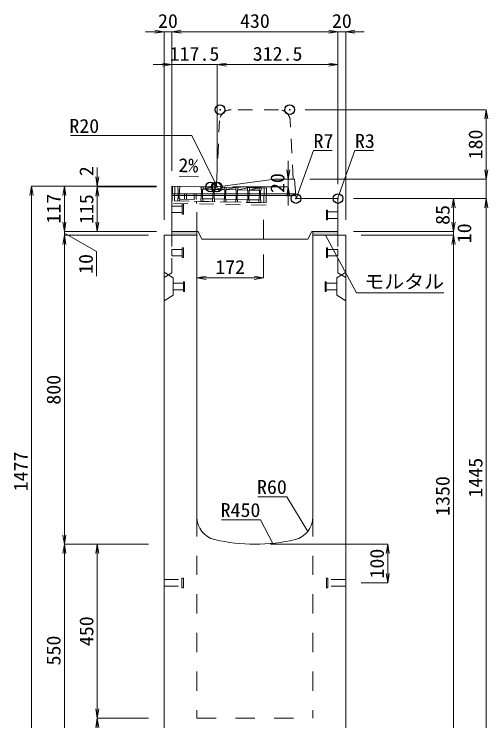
# Model space of a CAD drawing. Units: millimetres at full size. Extents: x -1809 to 57027, y -20349 to 17321.
# Drawn here: x 21277 to 22503, y -8903 to -7074 of the extents above; entities that cross this region are included whole.
import ezdxf
from ezdxf.enums import TextEntityAlignment as Align

# ---------------------------------------------------------------- set-up
doc = ezdxf.new("R2010")
doc.units = ezdxf.units.MM
doc.header["$LTSCALE"] = 50
doc.header["$PDMODE"] = 32
doc.header["$PDSIZE"] = 25
doc.linetypes.add('USER1', pattern=[2, 1, -1])
doc.linetypes.add('USER2', pattern=[1.35, 0.75, -0.6])
for name, color, linetype, lineweight in [('インサート', 3, 'USER2', 9), ('グレーチング', 7, 'USER2', 9), ('モルタル', 7, 'Continuous', 9), ('受枠', 3, 'USER2', 9), ('寸法線', 7, 'Continuous', 13), ('引出線', 4, 'Continuous', 13), ('本体', 2, 'Continuous', 13), ('目地', 132, 'Continuous', 9)]:
    doc.layers.add(name, color=color, linetype=linetype, lineweight=lineweight)
doc.layers.add('作業エリア', color=11, linetype='Continuous')
doc.styles.add('ＭＳ 明朝', font='')
doc.styles.get('ＭＳ 明朝').set_extended_font_data('MS Mincho')

# ---------------------------------------------------------------- blocks, each defined once
blk = doc.blocks.new('open_arrow')
at = {"color": 0, "linetype": 'Continuous', "lineweight": -2}
blk.add_lwpolyline([(7.5, 1.25), (0, 0), (7.5, -1.25)], dxfattribs=at)

msp = doc.modelspace()

# ---------------------------------------------------------------- hatches: boundary and pattern name
at = {"layer": 'モルタル'}
for points in [[(21750, -7646.05), (21750, -7636.05), (21685, -7636.05), (21685, -7646.05)], [(22115, -7646.05), (22115, -7636.05), (22050, -7636.05), (22050, -7646.05)]]:
    msp.add_hatch(color=256, dxfattribs=at).paths.add_polyline_path(points)

# ---------------------------------------------------------------- linework, layer by layer
at = {"layer": 'インサート'}
for p, q in [((21685, -7570.55), (21712, -7570.55)), ((21685, -7570.55), (21685, -7587.55)), ((21715, -7566.55), (21712, -7566.55)), ((21712, -7566.55), (21712, -7591.55)), ((21715, -7591.55), (21715, -7566.55)), ((21685, -7587.55), (21712, -7587.55)), ((21712, -7591.55), (21715, -7591.55)), ((22085, -7581.55), (22088, -7581.55)), ((22085, -7606.55), (22085, -7581.55)), ((22088, -7581.55), (22088, -7606.55)), ((22115, -7585.55), (22088, -7585.55)), ((22115, -7585.55), (22115, -7602.55)), ((22088, -7606.55), (22085, -7606.55)), ((22115, -7602.55), (22088, -7602.55)), ((21685, -7682.55), (21712, -7682.55)), ((21685, -7682.55), (21685, -7699.55)), ((21715, -7678.55), (21712, -7678.55)), ((21712, -7678.55), (21712, -7703.55)), ((21715, -7703.55), (21715, -7678.55)), ((22085, -7678.55), (22088, -7678.55)), ((22085, -7703.55), (22085, -7678.55)), ((22088, -7678.55), (22088, -7703.55)), ((22115, -7682.55), (22088, -7682.55)), ((22115, -7682.55), (22115, -7699.55)), ((21685, -7699.55), (21712, -7699.55)), ((22115, -7699.55), (22088, -7699.55)), ((21712, -7703.55), (21715, -7703.55)), ((22088, -7703.55), (22085, -7703.55)), ((21688.2, -7770.55), (21715.2, -7770.55)), ((21688.2, -7770.55), (21688.2, -7787.55)), ((21718.2, -7766.55), (21715.2, -7766.55)), ((21715.2, -7766.55), (21715.2, -7791.55)), ((21718.2, -7791.55), (21718.2, -7766.55)), ((22081.8, -7766.55), (22084.8, -7766.55)), ((22081.8, -7791.55), (22081.8, -7766.55)), ((22084.8, -7766.55), (22084.8, -7791.55)), ((22111.8, -7770.55), (22084.8, -7770.55)), ((22111.8, -7770.55), (22111.8, -7787.55)), ((21688.2, -7787.55), (21715.2, -7787.55)), ((21715.2, -7791.55), (21718.2, -7791.55)), ((22084.8, -7791.55), (22081.8, -7791.55)), ((22111.8, -7787.55), (22084.8, -7787.55)), ((21665, -8537.55), (21711, -8537.55)), ((21665, -8554.55), (21665, -8537.55)), ((21711, -8558.55), (21711, -8533.55)), ((21711, -8533.55), (21715, -8533.55)), ((21715, -8558.55), (21715, -8533.55)), ((22085, -8533.55), (22089, -8533.55)), ((22085, -8533.55), (22085, -8558.55)), ((22089, -8533.55), (22089, -8558.55)), ((22135, -8537.55), (22089, -8537.55)), ((22135, -8537.55), (22135, -8554.55)), ((21665, -8554.55), (21711, -8554.55)), ((21715, -8558.55), (21711, -8558.55)), ((22089, -8558.55), (22085, -8558.55)), ((22135, -8554.55), (22089, -8554.55))]:
    msp.add_line(p, q, dxfattribs=at)
at = {"layer": 'グレーチング'}
for p, q in [((21701, -7519.37), (21700.88, -7525.37)), ((21700.88, -7525.37), (21701.86, -7526.39)), ((21915.95, -7523.67), (21701, -7519.37)), ((21701.86, -7526.39), (21701.38, -7550.39)), ((21704.86, -7526.45), (21704.38, -7550.45)), ((21705.88, -7525.47), (21704.86, -7526.45)), ((21706, -7519.47), (21705.88, -7525.47)), ((21760.98, -7520.57), (21760.86, -7526.57)), ((21760.86, -7526.57), (21761.84, -7527.59)), ((21761.84, -7527.59), (21761.36, -7551.59)), ((21764.84, -7527.65), (21764.36, -7551.65)), ((21765.86, -7526.67), (21764.84, -7527.65)), ((21765.98, -7520.67), (21765.86, -7526.67)), ((21765.86, -7526.67), (21790.98, -7521.17)), ((21765.86, -7526.67), (21790.86, -7527.17)), ((21790.98, -7521.17), (21790.86, -7527.17)), ((21790.86, -7527.17), (21791.84, -7528.19)), ((21791.84, -7528.19), (21791.36, -7552.19)), ((21794.84, -7528.25), (21794.36, -7552.25)), ((21795.86, -7527.27), (21794.84, -7528.25)), ((21795.98, -7521.27), (21795.86, -7527.27)), ((21795.86, -7527.27), (21820.97, -7521.77)), ((21795.86, -7527.27), (21820.85, -7527.77)), ((21820.97, -7521.77), (21820.85, -7527.77)), ((21820.85, -7527.77), (21821.83, -7528.79)), ((21821.83, -7528.79), (21821.35, -7552.79)), ((21824.83, -7528.85), (21824.35, -7552.85)), ((21825.85, -7527.87), (21824.83, -7528.85)), ((21825.97, -7521.87), (21825.85, -7527.87)), ((21825.85, -7527.87), (21850.97, -7522.37)), ((21825.85, -7527.87), (21850.85, -7528.37)), ((21850.97, -7522.37), (21850.85, -7528.37)), ((21850.85, -7528.37), (21851.83, -7529.39)), ((21851.83, -7529.39), (21851.35, -7553.39)), ((21854.83, -7529.45), (21854.35, -7553.45)), ((21855.85, -7528.47), (21854.83, -7529.45)), ((21855.97, -7522.47), (21855.85, -7528.47)), ((21855.85, -7528.47), (21880.96, -7522.97)), ((21855.85, -7528.47), (21880.84, -7528.97)), ((21880.96, -7522.97), (21880.84, -7528.97)), ((21880.84, -7528.97), (21881.82, -7529.99)), ((21881.82, -7529.99), (21881.34, -7553.99)), ((21884.82, -7530.05), (21884.34, -7554.05)), ((21885.84, -7529.07), (21884.82, -7530.05)), ((21885.96, -7523.07), (21885.84, -7529.07)), ((21885.84, -7529.07), (21910.95, -7523.57)), ((21885.84, -7529.07), (21910.83, -7529.57)), ((21910.95, -7523.57), (21910.83, -7529.57)), ((21910.83, -7529.57), (21911.81, -7530.59)), ((21911.81, -7530.59), (21911.33, -7554.59)), ((21914.81, -7530.65), (21914.33, -7554.65)), ((21915.83, -7529.67), (21914.81, -7530.65)), ((21915.95, -7523.67), (21915.83, -7529.67)), ((21700.24, -7557.37), (21700.36, -7551.37)), ((21700.36, -7551.37), (21701.38, -7550.39)), ((21705.36, -7551.47), (21704.38, -7550.45)), ((21705.24, -7557.47), (21705.36, -7551.47)), ((21705.33, -7552.97), (21760.31, -7554.07)), ((21718.12, -7538.22), (21717.82, -7553.22)), ((21718.12, -7538.22), (21748.12, -7538.82)), ((21723.12, -7538.32), (21722.82, -7553.32)), ((21743.12, -7538.72), (21742.82, -7553.72)), ((21748.12, -7538.82), (21747.82, -7553.82)), ((21760.22, -7558.57), (21760.34, -7552.57)), ((21760.34, -7552.57), (21761.36, -7551.59)), ((21764.36, -7551.65), (21791.36, -7552.19)), ((21765.34, -7552.67), (21764.36, -7551.65)), ((21765.22, -7558.67), (21765.34, -7552.67)), ((21790.22, -7559.17), (21790.34, -7553.17)), ((21790.34, -7553.17), (21791.36, -7552.19)), ((21795.34, -7553.27), (21794.36, -7552.25)), ((21794.36, -7552.25), (21821.35, -7552.79)), ((21795.22, -7559.27), (21795.34, -7553.27)), ((21820.21, -7559.77), (21820.33, -7553.77)), ((21820.33, -7553.77), (21821.35, -7552.79)), ((21825.33, -7553.87), (21824.35, -7552.85)), ((21824.35, -7552.85), (21851.35, -7553.39)), ((21825.21, -7559.87), (21825.33, -7553.87)), ((21850.21, -7560.37), (21850.33, -7554.37)), ((21850.33, -7554.37), (21851.35, -7553.39)), ((21855.33, -7554.47), (21854.35, -7553.45)), ((21854.35, -7553.45), (21881.34, -7553.99)), ((21855.21, -7560.47), (21855.33, -7554.47)), ((21880.2, -7560.97), (21880.32, -7554.97)), ((21880.32, -7554.97), (21881.34, -7553.99)), ((21885.32, -7555.07), (21884.34, -7554.05)), ((21884.34, -7554.05), (21911.33, -7554.59)), ((21885.2, -7561.07), (21885.32, -7555.07)), ((21910.31, -7555.57), (21911.33, -7554.59)), ((21915.31, -7555.67), (21914.33, -7554.65)), ((21915.19, -7561.67), (21700.24, -7557.37)), ((21910.19, -7561.57), (21910.31, -7555.57)), ((21915.19, -7561.67), (21915.31, -7555.67))]:
    msp.add_line(p, q, dxfattribs=at)
at = {"layer": 'モルタル'}
for points in [[(21685, -7636.05), (21750, -7636.05), (21750, -7646.05), (21685, -7646.05)], [(22050, -7636.05), (22115, -7636.05), (22115, -7646.05), (22050, -7646.05)]]:
    msp.add_lwpolyline(points, close=True, dxfattribs=at)
at = {"layer": '作業エリア'}
for p in [(21810, -7321.05), (21990, -7321.05), (21785, -7521.05), (21800, -7521.05), (21802.5, -7521.05), (22006.25, -7551.05), (22115, -7551.05)]:
    msp.add_point(p, dxfattribs=at)
at = {"layer": '受枠'}
for p, q in [((21687, -7519.09), (21686.12, -7563.08)), ((21929.95, -7523.95), (21687, -7519.09)), ((21693, -7519.21), (21692.24, -7557.21)), ((21923.95, -7523.83), (21923.19, -7561.83)), ((21929.95, -7523.95), (21929.07, -7567.94)), ((21929.07, -7567.94), (21686.12, -7563.08)), ((21692.24, -7557.21), (21929.19, -7561.95)), ((21749.23, -7558.35), (21749.11, -7564.34))]:
    msp.add_line(p, q, dxfattribs=at)
at = {"layer": '寸法線'}
for p, q in [((21733, -7119.38), (21617, -7119.38)), ((21665, -7606.03), (21665, -7119.38)), ((21685, -7119.38), (22115, -7119.38)), ((21685, -7479.03), (21685, -7119.38)), ((21685, -7479.03), (21685, -7119.38)), ((22067, -7119.38), (22183, -7119.38)), ((22115, -7511.03), (22115, -7119.38)), ((22115, -7511.03), (22115, -7119.38)), ((22135, -7606.03), (22135, -7119.38)), ((21850.5, -7204.38), (21637, -7204.38)), ((21685, -7479.03), (21685, -7204.38)), ((22115, -7204.38), (21802.5, -7204.38)), ((21802.5, -7481.03), (21802.5, -7204.38)), ((21802.5, -7481.03), (21802.5, -7204.38)), ((22115, -7514.03), (22115, -7204.38)), ((22030.02, -7321.05), (22498.78, -7321.05)), ((22498.78, -7501.05), (22498.78, -7321.05)), ((21986.36, -7569.05), (21986.36, -7453.05)), ((22498.78, -7453.05), (22498.78, -7599.05)), ((21492.06, -7471.05), (21492.06, -7569.05)), ((21986.36, -7501.05), (21990.52, -7501.05)), ((22042.52, -7501.05), (22498.78, -7501.05)), ((22042.52, -7501.05), (22498.78, -7501.05)), ((21322.06, -8996.05), (21322.06, -7519.05)), ((21644.98, -7519.05), (21322.06, -7519.05)), ((21407.06, -7519.05), (21407.06, -7636.05)), ((21644.98, -7519.05), (21407.06, -7519.05)), ((21644.98, -7519.05), (21492.06, -7519.05)), ((21644.98, -7521.05), (21492.06, -7521.05)), ((21492.06, -7521.05), (21492.06, -7636.05)), ((21644.98, -7521.05), (21492.06, -7521.05)), ((21842.52, -7521.05), (21986.36, -7521.05)), ((22155.02, -7551.05), (22498.78, -7551.05)), ((22155.02, -7551.05), (22413.78, -7551.05)), ((22155.02, -7551.05), (22498.78, -7551.05)), ((22413.78, -7551.05), (22413.78, -7636.05)), ((22498.78, -7551.05), (22498.78, -8996.05)), ((21407.06, -7588.05), (21407.06, -7694.05)), ((22413.78, -7588.05), (22413.78, -7694.05)), ((21644.98, -7636.05), (21407.06, -7636.05)), ((21644.98, -7636.05), (21407.06, -7636.05)), ((21407.06, -7641.05), (21490.47, -7688.34)), ((21624.98, -7646.05), (21407.06, -7646.05)), ((21407.06, -7646.05), (21407.06, -8446.05)), ((21624.98, -7646.05), (21407.06, -7646.05)), ((21644.98, -7636.05), (21492.06, -7636.05)), ((22155.02, -7636.05), (22413.78, -7636.05)), ((22155.02, -7636.05), (22413.78, -7636.05)), ((22175.02, -7646.05), (22413.78, -7646.05)), ((22175.02, -7646.05), (22413.78, -7646.05)), ((22413.78, -7646.05), (22413.78, -8996.05)), ((21490.47, -7688.34), (21490.47, -7752.41)), ((21922, -7696.07), (21922, -7756.28)), ((21750, -7756.28), (21922, -7756.28)), ((21624.98, -8446.05), (21407.06, -8446.05)), ((21407.06, -8996.05), (21407.06, -8446.05)), ((21624.98, -8446.05), (21407.06, -8446.05)), ((21492.06, -8446.05), (21492.06, -8896.05)), ((21624.98, -8446.05), (21492.06, -8446.05)), ((21940.02, -8446.05), (22243.78, -8446.05)), ((22243.78, -8446.05), (22243.78, -8546.05)), ((22175.02, -8546.05), (22243.78, -8546.05)), ((21624.98, -8896.05), (21492.06, -8896.05)), ((21492.06, -8896.05), (21492.06, -8996.05)), ((21624.98, -8896.05), (21492.06, -8896.05))]:
    msp.add_line(p, q, dxfattribs=at)
at = {"layer": '引出線'}
for points in [[(21802.5, -7521.01), (21737.16, -7388.31), (21557.16, -7388.31), (21422.49, -7388.31)], [(22007.98, -7549.19), (22051.78, -7427.12), (22099.71, -7427.12)], [(22114.12, -7551.93), (22158.9, -7427.12), (22206.63, -7427.12)], [(21752.93, -7494.47), (21704.19, -7493.5), (21752.93, -7494.47)], [(22082.5, -7646.05), (22163.13, -7795.08), (22389.05, -7795.08)], [(22037.07, -8412.74), (21982.66, -8322.84), (21907.98, -8322.84)], [(21946.44, -8443.65), (21914.22, -8382.51), (21813.21, -8382.51)]]:
    msp.add_lwpolyline(points, dxfattribs=at)
at = {"layer": '本体', "linetype": 'USER2'}
for p, q in [((21961.46, -7321.05), (21838.54, -7321.05)), ((21800.33, -7514.4), (21808.57, -7349.56)), ((21999, -7501.05), (21991.43, -7349.56))]:
    msp.add_line(p, q, dxfattribs=at)
at = {"layer": '本体'}
for p, q in [((21950.5, -7501.05), (21803.83, -7520.87)), ((22002.5, -7501.05), (21950.5, -7501.05)), ((22005.76, -7544.58), (22002.5, -7501.05)), ((21685, -7636.05), (21685, -7519.05)), ((21685, -7519.05), (21785, -7521.05)), ((21785, -7521.05), (21801.15, -7521.05)), ((22112, -7551.05), (22012.74, -7551.05)), ((22115, -7636.05), (22115, -7554.05)), ((21665, -7646.05), (21665, -8996.05)), ((21665, -7646.05), (21750, -7646.05)), ((21753, -7636.05), (21685, -7636.05)), ((21750, -7646.05), (21750, -8375.53)), ((21753, -7636.05), (21763, -7656.05)), ((22047, -7636.05), (22037, -7656.05)), ((22115, -7636.05), (22047, -7636.05)), ((22050, -7646.05), (22050, -8375.53)), ((22050, -7646.05), (22135, -7646.05)), ((22135, -7646.05), (22135, -8996.05)), ((22037, -7656.05), (21763, -7656.05))]:
    msp.add_line(p, q, dxfattribs=at)
at = {"layer": '本体', "linetype": 'USER1'}
for p, q in [((21750, -7636.05), (21750, -7558.36)), ((21922, -7656.05), (21922, -7561.8))]:
    msp.add_line(p, q, dxfattribs=at)
at = {"layer": '本体', "linetype": 'USER2', "lineweight": 9}
for p, q in [((21685, -7743.05), (21685, -7646.05)), ((22115, -7743.05), (22115, -7646.05)), ((21665, -7755.55), (21685, -7743.05)), ((22135, -7755.55), (22115, -7743.05))]:
    msp.add_line(p, q, dxfattribs=at)
at = {"layer": '本体', "lineweight": 9}
for p, q in [((21665, -7742.05), (21688.2, -7756.55)), ((21688.2, -7756.55), (21688.2, -7801.55)), ((22134.58, -7742.31), (22111.8, -7756.55)), ((22111.8, -7756.55), (22111.8, -7801.55)), ((21688.2, -7801.55), (21665, -7816.05)), ((22111.8, -7801.55), (22135, -7816.05))]:
    msp.add_line(p, q, dxfattribs=at)
at = {"layer": '本体', "linetype": 'USER1', "lineweight": 15}
for p, q in [((21750, -8375.53), (21750, -8896.05)), ((22050, -8375.53), (22050, -8896.05)), ((21750, -8896.05), (22050, -8896.05))]:
    msp.add_line(p, q, dxfattribs=at)
at = {"layer": '本体', "linetype": 'USER2'}
for centre, radius, start, end in [((21838.54, -7351.05), 30, 90, 177.13759), ((21961.46, -7351.05), 30, 2.86241, 90), ((21793.34, -7514.05), 7, 270, 357.13759)]:
    msp.add_arc(centre, radius, start, end, dxfattribs=at)
at = {"layer": '本体'}
for centre, radius, start, end in [((21801.15, -7501.05), 20, 270, 277.69605), ((22012.74, -7544.05), 7, 184.28915, 270), ((22112, -7554.05), 3, 0, 90), ((21810, -8375.53), 60, 180, 256.65764), ((21990, -8375.53), 60, 283.34236, 0), ((21900, -7996.05), 450, 256.65764, 283.34236)]:
    msp.add_arc(centre, radius, start, end, dxfattribs=at)
at = {"layer": '目地'}
for p, q in [((21685, -7539.05), (22005.35, -7539.05)), ((21685, -7543.05), (22005.65, -7543.05))]:
    msp.add_line(p, q, dxfattribs=at)

# ---------------------------------------------------------------- block references
at = {"layer": '寸法線', "xscale": 3.2, "yscale": 3.2}
for p, rotation in [((21665, -7119.38), 180), ((22115, -7119.38), 180), ((22115, -7119.38), 180), ((21685, -7204.38), 180), ((22115, -7204.38), 180), ((22498.78, -7321.05), 270), ((21986.36, -7501.05), 90), ((22498.78, -7501.05), 90), ((22498.78, -7501.05), 90), ((21492.06, -7519.05), 90), ((21322.06, -7519.05), 270), ((21407.06, -7519.05), 270), ((21492.06, -7521.05), 270), ((21492.06, -7521.05), 270), ((21986.36, -7521.05), 270), ((22413.78, -7551.05), 270), ((22498.78, -7551.05), 270), ((22498.78, -7551.05), 270), ((21407.06, -7636.05), 90), ((21407.06, -7636.05), 90), ((21492.06, -7636.05), 90), ((22413.78, -7636.05), 90), ((22413.78, -7636.05), 90), ((21407.06, -7646.05), 270), ((21407.06, -7646.05), 270), ((22413.78, -7646.05), 270), ((22413.78, -7646.05), 270), ((21922, -7756.28), 180), ((21407.06, -8446.05), 90), ((21407.06, -8446.05), 270), ((21492.06, -8446.05), 270), ((22243.78, -8446.05), 270), ((22243.78, -8546.05), 90), ((21492.06, -8896.05), 90), ((21492.06, -8896.05), 270)]:
    msp.add_blockref('open_arrow', p, dxfattribs=dict(at, rotation=rotation))
for p in [(21685, -7119.38), (21685, -7119.38), (22135, -7119.38), (21802.5, -7204.38), (21802.5, -7204.38), (21750, -7756.28)]:
    msp.add_blockref('open_arrow', p, dxfattribs=at)
at = {"layer": '引出線', "xscale": 0.0533, "yscale": 0.0533}
for p, rotation in [((21752.93, -7494.47), 178.9), ((21802.5, -7521.01), 116.2), ((22007.98, -7549.19), 70.3), ((22114.12, -7551.93), 70.3), ((22082.5, -7646.05), 298.4), ((22037.07, -8412.74), 121.2), ((21946.44, -8443.65), 117.8)]:
    msp.add_blockref('open_arrow', p, dxfattribs=dict(at, rotation=rotation))

# ---------------------------------------------------------------- texts
at = {"layer": '寸法線', "style": 'ＭＳ 明朝', "width": 1.05}
for s, p in [('20', (21675, -7091.36)), ('430', (21900, -7091.36)), ('20', (22125, -7091.36)), ('117.5', (21743.75, -7176.36)), ('312.5', (21958.75, -7176.36)), ('172', (21836, -7728.26))]:
    msp.add_text(s, height=36.03, dxfattribs=at).set_placement(p, align=Align.MIDDLE_CENTER)
for s, p in [('180', (22470.76, -7411.05)), ('2', (21464.06, -7480.2)), ('20', (21958.34, -7511.05)), ('117', (21379.04, -7577.55)), ('115', (21464.04, -7578.55)), ('85', (22385.76, -7593.55)), ('10', (22441.8, -7641.05)), ('10', (21462.45, -7720.38)), ('800', (21379.04, -8046.05)), ('1477', (21294.04, -8257.55)), ('1445', (22470.76, -8273.55)), ('1350', (22385.76, -8321.05)), ('100', (22215.76, -8496.05)), ('450', (21464.04, -8671.05)), ('550', (21379.04, -8721.05))]:
    msp.add_text(s, height=36.03, rotation=90, dxfattribs=at).set_placement(p, align=Align.MIDDLE_CENTER)
at = {"layer": '引出線', "style": 'ＭＳ 明朝', "width": 1.05}
for s, p in [('R20', (21497.16, -7345.11)), ('R60', (21982.66, -8279.64)), ('R450', (21914.22, -8339.31))]:
    msp.add_text(s, height=36.03, dxfattribs=at).set_placement(p, align=Align.TOP_RIGHT)
for s, p in [('R7', (22051.78, -7383.92)), ('R3', (22158.9, -7383.92)), ('モルタル', (22183.13, -7747.97))]:
    msp.add_text(s, height=36.03, dxfattribs=at).set_placement(p, align=Align.TOP_LEFT)
msp.add_text('2%', height=36.03, rotation=358.854, dxfattribs=at).set_placement((21753.87, -7447.58), align=Align.TOP_RIGHT)

doc.saveas('drawing.dxf')
